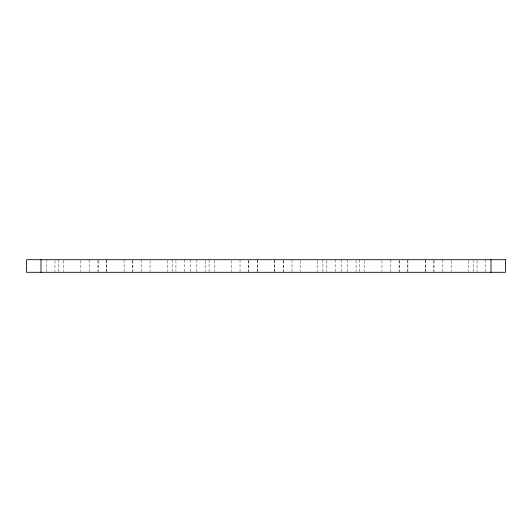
<?xml version="1.0" encoding="UTF-8"?>
<svg xmlns="http://www.w3.org/2000/svg" width="532" height="532" viewBox="0 0 532 532"><rect width="100%" height="100%" fill="white"/><g stroke="black" fill="none" stroke-linecap="round" stroke-linejoin="round"><path stroke-width="0.4" stroke-dasharray="2.66 2" d="M485.716 259.702L485.716 271.513M477.044 260.487L477.044 271.513M473.48 259.702L473.48 271.513M468.353 260.487L468.353 271.513M451.176 260.487L451.176 271.513M442.524 259.702L442.524 271.513M434.012 260.487L434.012 271.513M433.866 260.487L433.866 271.513M425.314 260.487L425.314 271.513M425.214 259.702L425.214 271.513M407.904 259.702L407.904 271.513M407.805 260.487L407.805 271.513M399.246 260.487L399.246 271.513M399.1 260.487L399.1 271.513M390.594 259.702L390.594 271.513M381.936 260.487L381.936 271.513M364.766 260.487L364.766 271.513M359.639 259.702L359.639 271.513M356.074 260.487L356.074 271.513M347.396 259.702L347.396 271.513M341.278 259.702L341.278 271.513M335.16 259.702L335.16 271.513M326.482 260.487L326.482 271.513M322.917 259.702L322.917 271.513M317.797 260.487L317.797 271.513M300.62 260.487L300.62 271.513M291.968 259.702L291.968 271.513M283.456 260.487L283.456 271.513M283.31 260.487L283.31 271.513M274.758 260.487L274.758 271.513M274.658 259.702L274.658 271.513M257.342 259.702L257.342 271.513M257.242 260.487L257.242 271.513M248.69 260.487L248.69 271.513M248.544 260.487L248.544 271.513M240.032 259.702L240.032 271.513M231.38 260.487L231.38 271.513M214.203 260.487L214.203 271.513M209.083 259.702L209.083 271.513M205.518 260.487L205.518 271.513M196.84 259.702L196.84 271.513M190.722 259.702L190.722 271.513M184.604 259.702L184.604 271.513M175.926 260.487L175.926 271.513M172.361 259.702L172.361 271.513M167.234 260.487L167.234 271.513M150.064 260.487L150.064 271.513M141.406 259.702L141.406 271.513M132.9 260.487L132.9 271.513M132.754 260.487L132.754 271.513M124.096 259.702L124.195 271.513M106.786 259.702L106.786 271.513M106.686 260.487L106.686 271.513M98.134 260.487L98.134 271.513M97.988 260.487L97.988 271.513M89.476 259.702L89.476 271.513M80.824 260.487L80.824 271.513M63.647 260.487L63.647 271.513M58.52 259.702L58.52 271.513M54.956 260.487L54.956 271.513M46.284 259.702L46.284 271.513"/><path stroke-width="0.8" d="M491.003 259.702L491.003 272.298M40.997 259.702L40.997 272.298M505.4 259.702L26.6 259.702L26.6 272.298L505.4 272.298L505.4 259.702"/></g></svg>
